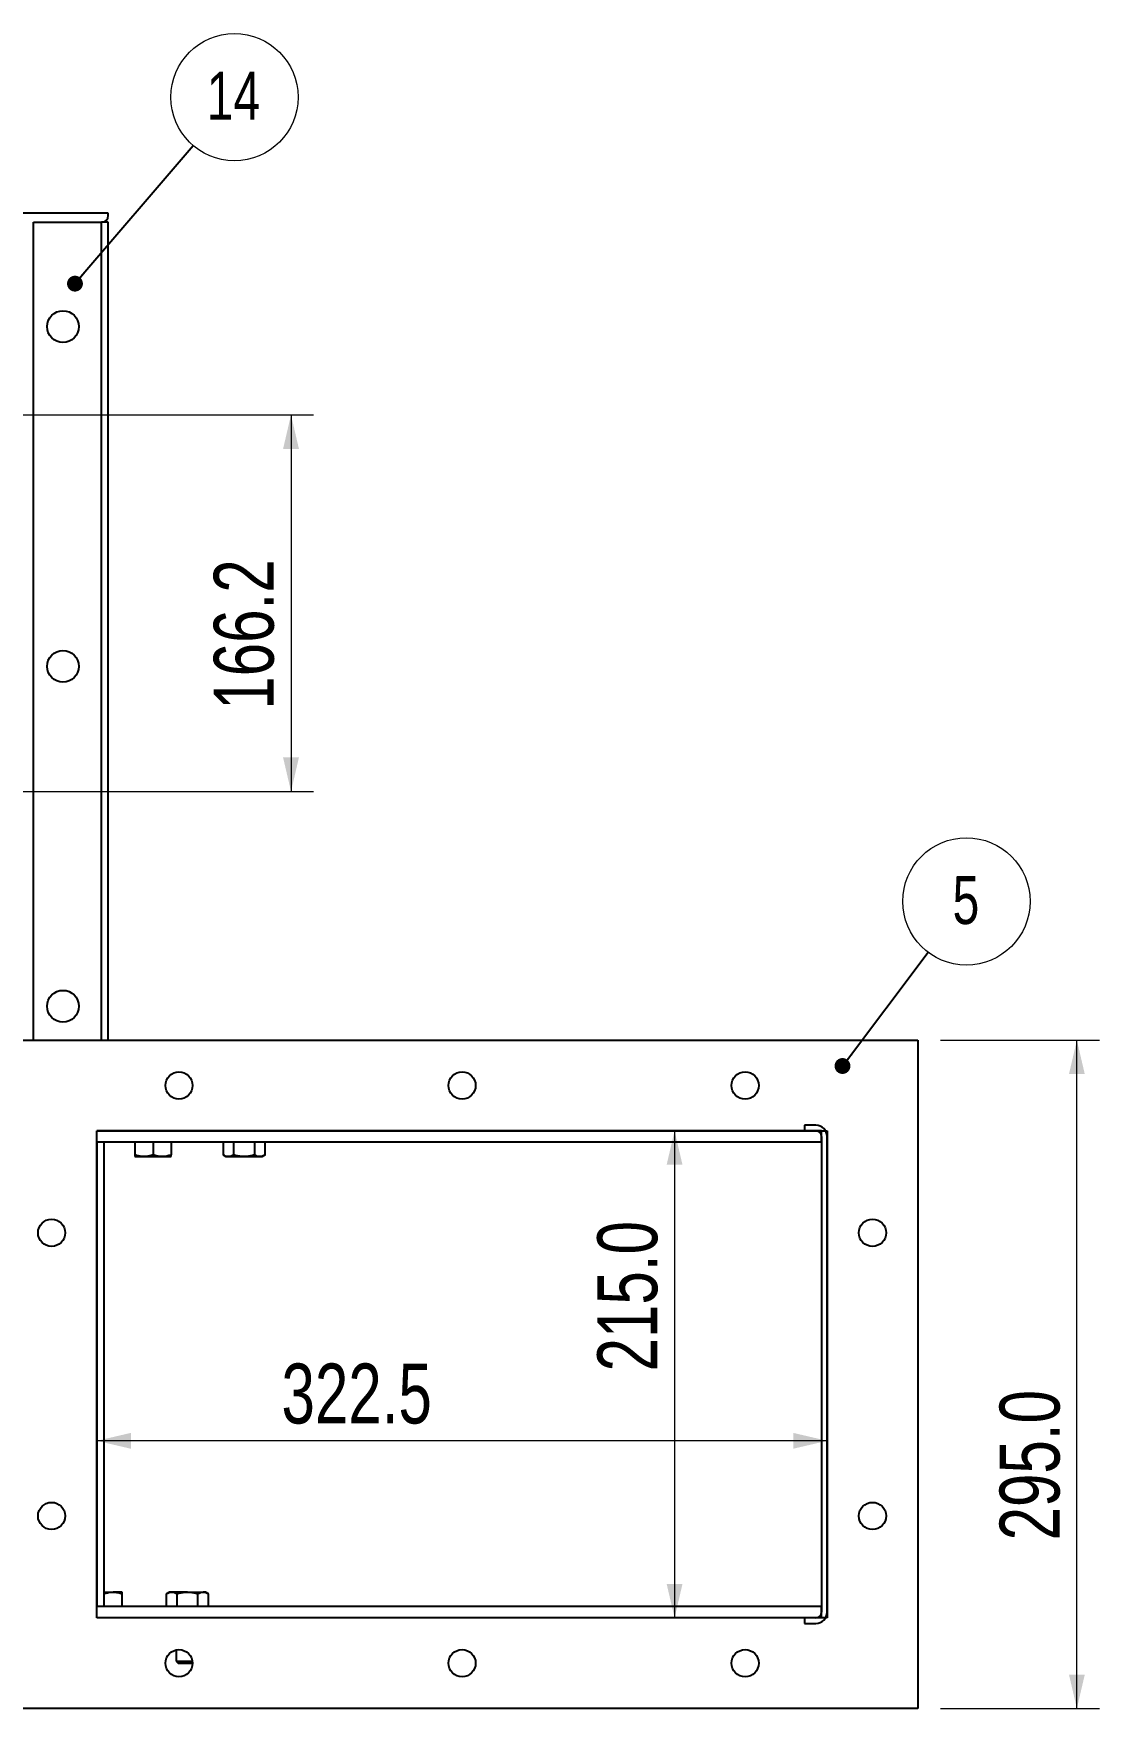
# Paper-space layout 'Sheet2' of a CAD drawing. Header units: millimetres. Extents: x 2 to 418, y 2 to 295.
# Drawn here: x 90.4 to 137.5, y 74.4 to 148.4 of the extents above; entities that cross this region are included whole.
import ezdxf

# ---------------------------------------------------------------- set-up
doc = ezdxf.new("R2010")
doc.units = ezdxf.units.MM
doc.styles.add('SLDTEXTSTYLE0', font='TXT', dxfattribs={"width": 0.75})
doc.dimstyles.new('SLDDIMSTYLE0', dxfattribs={"dimtxt": 2.645833, "dimasz": 1.5, "dimexe": 0, "dimexo": 0.0625, "dimgap": 0.661458, "dimtad": 1, "dimdec": 1, "dimlfac": 10, "dimrnd": 1e-09, "dimzin": 4, "dimdsep": 46, "dimtxsty": 'SLDTEXTSTYLE0', "dimsah": 1, "dimcen": 0.09, "dimadec": 0, "dimazin": 1, "dimtfac": 1, "dimtdec": 1, "dimtofl": 0, "dimtmove": 0, "dimatfit": 3, "dimfxl": 0, "dimfrac": 2, "dimtolj": 1, "dimtzin": 12, "dimarcsym": 0})
doc.dimstyles.new('SLDDIMSTYLE1', dxfattribs={"dimtxt": 0.18, "dimasz": 0.7, "dimexe": 0, "dimexo": 0.0625, "dimgap": 0, "dimtad": 0, "dimtih": 1, "dimtoh": 1, "dimdec": 0, "dimrnd": 1e-09, "dimzin": 0, "dimdsep": 46, "dimtxsty": 'Standard', "dimblk1": 'DOT', "dimblk2": 'DOT', "dimsah": 1, "dimcen": 0.09, "dimadec": 0, "dimazin": 0, "dimtfac": 0.7, "dimtdec": 0, "dimtofl": 0, "dimtmove": 0, "dimatfit": 3, "dimldrblk": 'DOT', "dimfxl": 0, "dimfrac": 2, "dimtolj": 1, "dimtzin": 0, "dimarcsym": 0})
doc.dimstyles.new('SLDDIMSTYLE2', dxfattribs={"dimtxt": 2.645833, "dimasz": 1.5, "dimexe": 0, "dimexo": 0.0625, "dimgap": 0.661458, "dimtad": 1, "dimdec": 1, "dimlfac": 10, "dimrnd": 1e-09, "dimzin": 12, "dimdsep": 46, "dimtxsty": 'SLDTEXTSTYLE0', "dimsah": 1, "dimcen": 0.09, "dimadec": 0, "dimazin": 3, "dimtfac": 1, "dimtdec": 1, "dimtofl": 0, "dimtmove": 0, "dimatfit": 3, "dimfxl": 0, "dimfrac": 2, "dimtolj": 1, "dimtzin": 12, "dimarcsym": 0})
doc.dimstyles.new('SLDDIMSTYLE8', dxfattribs={"dimtxt": 2.645833, "dimasz": 1.5, "dimexe": 0, "dimexo": 0.0625, "dimgap": 0.661458, "dimtad": 1, "dimdec": 1, "dimlfac": 10, "dimrnd": 1e-09, "dimzin": 12, "dimdsep": 46, "dimtxsty": 'SLDTEXTSTYLE0', "dimsah": 1, "dimcen": 0.09, "dimadec": 0, "dimazin": 3, "dimtfac": 1, "dimtdec": 1, "dimtmove": 0, "dimatfit": 0, "dimfxl": 0, "dimfrac": 2, "dimtolj": 1, "dimtzin": 12, "dimarcsym": 0})

# ---------------------------------------------------------------- blocks, each defined once
blk = doc.blocks.new('_D_20')
at = {"color": 7, "linetype": 'Continuous', "lineweight": 18}
for p, q in [((86.704, 131.516), (102.776, 131.516)), ((101.776, 131.516), (101.776, 114.894)), ((86.704, 114.894), (102.776, 114.894))]:
    blk.add_line(p, q, dxfattribs=at)
for points in [[(101.776, 131.516), (101.426, 130.016), (102.126, 130.016)], [(101.776, 114.894), (102.126, 116.394), (101.426, 116.394)]]:
    blk.add_solid(points, dxfattribs=at)
at = {"color": 7, "linetype": 'Continuous', "lineweight": 18, "insert": (98.365, 118.502), "char_height": 2.6458, "attachment_point": 1, "rotation": 90, "style": 'SLDTEXTSTYLE0'}
blk.add_mtext('166.2', dxfattribs=at)
blk = doc.blocks.new('_D_23')
at = {"color": 7, "linetype": 'Continuous', "lineweight": 18}
blk.add_line((118.714, 99.916), (118.714, 78.416), dxfattribs=at)
for points in [[(118.714, 99.916), (118.364, 98.416), (119.064, 98.416)], [(118.714, 78.416), (119.064, 79.916), (118.364, 79.916)]]:
    blk.add_solid(points, dxfattribs=at)
at = {"color": 7, "linetype": 'Continuous', "lineweight": 18, "insert": (115.303, 89.292), "char_height": 2.6458, "attachment_point": 1, "rotation": 90, "style": 'SLDTEXTSTYLE0'}
blk.add_mtext('215.0', dxfattribs=at)
blk = doc.blocks.new('_D_24')
at = {"color": 7, "linetype": 'Continuous', "lineweight": 18}
blk.add_line((125.454, 86.232), (93.204, 86.232), dxfattribs=at)
for points in [[(93.204, 86.232), (94.704, 85.882), (94.704, 86.582)], [(125.454, 86.232), (123.954, 86.582), (123.954, 85.882)]]:
    blk.add_solid(points, dxfattribs=at)
at = {"color": 7, "linetype": 'Continuous', "lineweight": 18, "insert": (101.355, 89.643), "char_height": 2.6458, "attachment_point": 1, "style": 'SLDTEXTSTYLE0'}
blk.add_mtext('322.5', dxfattribs=at)
blk = doc.blocks.new('_D_25')
at = {"color": 7, "linetype": 'Continuous', "lineweight": 18}
for p, q in [((130.454, 103.916), (137.48, 103.916)), ((136.48, 74.416), (136.48, 103.916)), ((130.454, 74.416), (137.48, 74.416))]:
    blk.add_line(p, q, dxfattribs=at)
for points in [[(136.48, 103.916), (136.13, 102.416), (136.83, 102.416)], [(136.48, 74.416), (136.83, 75.916), (136.13, 75.916)]]:
    blk.add_solid(points, dxfattribs=at)
at = {"color": 7, "linetype": 'Continuous', "lineweight": 18, "insert": (133.069, 81.834), "char_height": 2.6458, "attachment_point": 1, "rotation": 90, "style": 'SLDTEXTSTYLE0'}
blk.add_mtext('295.0', dxfattribs=at)
blk = doc.blocks.new('SW_NOTE_33')
at = {"color": 0, "linetype": 'Continuous', "lineweight": 0}
blk.add_circle((1.827, 2.135), 2.81, dxfattribs=at)
at = {"color": 0, "linetype": 'Continuous', "lineweight": 0, "insert": (1.784, 3.254), "char_height": 2.1167, "attachment_point": 2, "style": 'SLDTEXTSTYLE0'}
blk.add_mtext('14', dxfattribs=at)
blk = doc.blocks.new('_DOT')
at = {"color": 0, "linetype": 'ByBlock', "lineweight": -2}
blk.add_line((-0.5, 0), (-1, 0), dxfattribs=at)
at = {"color": 0, "linetype": 'ByBlock', "const_width": 0.5}
blk.add_lwpolyline([(-0.25, 0, 1), (0.25, 0, 1)], format="xyb", close=True, dxfattribs=at)
blk = doc.blocks.new('SW_NOTE_36')
at = {"color": 0, "linetype": 'Continuous', "lineweight": 0}
blk.add_circle((1.691, 2.245), 2.81, dxfattribs=at)
at = {"color": 0, "linetype": 'Continuous', "lineweight": 0, "insert": (1.669, 3.363), "char_height": 2.117, "attachment_point": 2, "style": 'SLDTEXTSTYLE0'}
blk.add_mtext('5', dxfattribs=at)

psp = doc.layouts.new('Sheet2')

# ---------------------------------------------------------------- linework, layer by layer
at = {"color": 7, "linetype": 'Continuous', "lineweight": 25}
for p, q in [((93.704, 140.416), (89.704, 140.416)), ((90.404, 140.016), (93.404, 140.016)), ((93.704, 140.016), (93.404, 140.016)), ((93.704, 140.316), (93.704, 140.416)), ((93.704, 103.916), (93.704, 140.016)), ((89.204, 103.916), (129.454, 103.916)), ((129.454, 103.916), (129.454, 74.416)), ((93.204, 99.916), (125.454, 99.916)), ((93.204, 78.416), (93.204, 99.916)), ((125.204, 99.916), (93.204, 99.916)), ((93.204, 99.416), (93.204, 99.916)), ((124.454, 100.166), (124.454, 99.916)), ((124.954, 100.166), (124.454, 100.166)), ((124.454, 99.916), (124.954, 99.916)), ((125.204, 99.416), (125.204, 99.916)), ((125.454, 99.916), (125.454, 78.416)), ((93.504, 99.416), (93.204, 99.416)), ((93.204, 99.416), (93.204, 78.916)), ((125.204, 99.416), (93.204, 99.416)), ((93.504, 99.416), (93.504, 78.916)), ((94.884, 99.416), (94.884, 98.848)), ((95.684, 99.416), (95.684, 98.848)), ((96.484, 99.416), (96.484, 98.848)), ((98.78, 99.416), (98.78, 98.848)), ((99.242, 99.416), (99.242, 98.848)), ((100.166, 99.416), (100.166, 98.848)), ((100.627, 99.416), (100.627, 98.848)), ((125.204, 99.666), (125.204, 78.666)), ((125.454, 78.666), (125.454, 99.666)), ((94.884, 98.776), (95.284, 98.776)), ((95.284, 98.776), (96.084, 98.776)), ((96.084, 98.776), (96.484, 98.776)), ((98.78, 98.848), (98.904, 98.776)), ((98.904, 98.776), (99.011, 98.776)), ((99.011, 98.776), (99.704, 98.776)), ((99.704, 98.776), (100.396, 98.776)), ((100.396, 98.776), (100.504, 98.776)), ((100.504, 98.776), (100.627, 98.848)), ((93.504, 79.556), (93.919, 79.556)), ((93.519, 78.916), (93.519, 79.485)), ((94.319, 79.556), (93.919, 79.556)), ((94.319, 78.916), (94.319, 79.485)), ((96.404, 79.556), (96.28, 79.485)), ((96.28, 78.916), (96.28, 79.485)), ((96.511, 79.556), (96.404, 79.556)), ((97.204, 79.556), (96.511, 79.556)), ((96.742, 78.916), (96.742, 79.485)), ((97.204, 79.556), (97.896, 79.556)), ((97.666, 78.916), (97.666, 79.485)), ((98.004, 79.556), (97.896, 79.556)), ((98.127, 79.485), (98.004, 79.556)), ((98.127, 78.916), (98.127, 79.485)), ((93.504, 78.916), (93.204, 78.916)), ((93.204, 78.416), (93.204, 78.916)), ((125.204, 78.916), (93.204, 78.916)), ((125.454, 78.416), (93.204, 78.416)), ((125.204, 78.416), (93.204, 78.416)), ((124.454, 78.416), (124.454, 78.166)), ((124.954, 78.416), (124.454, 78.416)), ((125.204, 78.416), (125.204, 78.916)), ((124.454, 78.166), (124.954, 78.166)), ((96.704, 77.003), (96.704, 76.499)), ((96.704, 76.499), (96.786, 76.416)), ((96.704, 76.499), (97.204, 76.499)), ((96.786, 76.416), (97.204, 76.416)), ((97.204, 76.499), (97.423, 76.499)), ((97.204, 76.416), (97.429, 76.416)), ((129.454, 74.416), (89.204, 74.416))]:
    psp.add_line(p, q, dxfattribs=at)
at = {"color": 8, "linetype": 'Continuous', "lineweight": 25}
for p, q in [((90.404, 103.916), (90.404, 140.016)), ((93.404, 103.916), (93.404, 140.016))]:
    psp.add_line(p, q, dxfattribs=at)
at = {"color": 7, "linetype": 'Continuous', "lineweight": 25}
for centre, radius in [((91.704, 135.416), 0.7), ((91.704, 120.416), 0.7), ((91.704, 105.416), 0.7), ((96.829, 101.916), 0.6), ((109.329, 101.916), 0.6), ((121.829, 101.916), 0.6), ((91.204, 95.416), 0.6), ((127.454, 95.416), 0.6), ((91.204, 82.916), 0.6), ((127.454, 82.916), 0.6), ((96.829, 76.416), 0.6), ((109.329, 76.416), 0.6), ((121.829, 76.416), 0.6)]:
    psp.add_circle(centre, radius, dxfattribs=at)
for centre, radius, start, end in [((93.404, 140.316), 0.3, 270, 0), ((124.954, 99.666), 0.5, 0, 90), ((124.954, 99.666), 0.25, 0, 90), ((124.954, 78.666), 0.25, 270, 0), ((124.954, 78.666), 0.5, 270, 0)]:
    psp.add_arc(centre, radius, start, end, dxfattribs=at)
for points, knots in [([(95.284, 98.776), (95.175, 98.786), (95.039, 98.798), (94.909, 98.84), (94.884, 98.848)], [0, 0, 0, 0, 0.811312, 1, 1, 1, 1]), ([(94.884, 98.848), (94.884, 98.828), (94.884, 98.787), (94.884, 98.78), (94.884, 98.776)], [0, 0, 0, 0, 0.495465, 1, 1, 1, 1]), ([(95.684, 98.848), (95.581, 98.818), (95.449, 98.78), (95.313, 98.777), (95.284, 98.776)], [0, 0, 0, 0, 0.785629, 1, 1, 1, 1]), ([(96.084, 98.776), (96.075, 98.776), (96.003, 98.777), (95.868, 98.793), (95.746, 98.829), (95.684, 98.848)], [0, 0, 0, 0, 0.070086, 0.530772, 1, 1, 1, 1]), ([(96.484, 98.848), (96.419, 98.828), (96.288, 98.787), (96.153, 98.78), (96.084, 98.776)], [0, 0, 0, 0, 0.495454, 1, 1, 1, 1]), ([(96.484, 98.776), (96.484, 98.776), (96.484, 98.777), (96.484, 98.793), (96.484, 98.829), (96.484, 98.848)], [0, 0, 0, 0, 0.070084, 0.530783, 1, 1, 1, 1]), ([(99.011, 98.776), (99.005, 98.776), (98.964, 98.777), (98.886, 98.793), (98.815, 98.829), (98.78, 98.848)], [0, 0, 0, 0, 0.070085, 0.530785, 1, 1, 1, 1]), ([(99.242, 98.848), (99.204, 98.828), (99.129, 98.787), (99.05, 98.78), (99.011, 98.776)], [0, 0, 0, 0, 0.495461, 1, 1, 1, 1]), ([(99.704, 98.776), (99.577, 98.786), (99.42, 98.798), (99.27, 98.84), (99.242, 98.848)], [0, 0, 0, 0, 0.811306, 1, 1, 1, 1]), ([(100.166, 98.848), (100.046, 98.818), (99.893, 98.78), (99.737, 98.777), (99.704, 98.776)], [0, 0, 0, 0, 0.785628, 1, 1, 1, 1]), ([(100.396, 98.776), (100.391, 98.776), (100.35, 98.777), (100.271, 98.793), (100.201, 98.829), (100.166, 98.848)], [0, 0, 0, 0, 0.070091, 0.530785, 1, 1, 1, 1]), ([(100.627, 98.848), (100.59, 98.828), (100.514, 98.787), (100.436, 98.78), (100.396, 98.776)], [0, 0, 0, 0, 0.495468, 1, 1, 1, 1]), ([(93.519, 79.485), (93.584, 79.505), (93.715, 79.545), (93.851, 79.553), (93.919, 79.556)], [0, 0, 0, 0, 0.495465, 1, 1, 1, 1]), ([(93.919, 79.556), (93.929, 79.556), (94.001, 79.556), (94.136, 79.54), (94.258, 79.503), (94.319, 79.485)], [0, 0, 0, 0, 0.070086, 0.530774, 1, 1, 1, 1]), ([(94.319, 79.485), (94.319, 79.505), (94.319, 79.545), (94.319, 79.553), (94.319, 79.556)], [0, 0, 0, 0, 0.495458, 1, 1, 1, 1]), ([(96.28, 79.485), (96.317, 79.505), (96.393, 79.545), (96.471, 79.553), (96.511, 79.556)], [0, 0, 0, 0, 0.495461, 1, 1, 1, 1]), ([(96.511, 79.556), (96.516, 79.556), (96.558, 79.556), (96.636, 79.54), (96.706, 79.503), (96.742, 79.485)], [0, 0, 0, 0, 0.070085, 0.530787, 1, 1, 1, 1]), ([(96.742, 79.485), (96.77, 79.493), (96.92, 79.535), (97.077, 79.547), (97.204, 79.556)], [0, 0, 0, 0, 0.188696, 1, 1, 1, 1]), ([(97.204, 79.556), (97.237, 79.556), (97.393, 79.552), (97.546, 79.515), (97.666, 79.485)], [0, 0, 0, 0, 0.214382, 1, 1, 1, 1]), ([(97.666, 79.485), (97.703, 79.505), (97.779, 79.545), (97.857, 79.553), (97.896, 79.556)], [0, 0, 0, 0, 0.495461, 1, 1, 1, 1]), ([(97.896, 79.556), (97.902, 79.556), (97.943, 79.556), (98.022, 79.54), (98.092, 79.503), (98.127, 79.485)], [0, 0, 0, 0, 0.070086, 0.530791, 1, 1, 1, 1])]:
    psp.add_open_spline(points, degree=3, knots=knots, dxfattribs=at)

# ---------------------------------------------------------------- block references
at = {"color": 7, "linetype": 'Continuous', "lineweight": 0}
for name, p in [('SW_NOTE_33', (97.452, 143.406)), ('SW_NOTE_36', (129.911, 107.798))]:
    psp.add_blockref(name, p, dxfattribs=at)

# ---------------------------------------------------------------- dimensions: what is measured, and where the dimension line sits
at = {"color": 7, "linetype": 'Continuous', "lineweight": 18}
for base, p1, p2, dimstyle, picture, middle in [((101.776, 114.894), (85.704, 131.516), (85.704, 114.894), 'SLDDIMSTYLE8', '_D_20', (101.776, 122.899)), ((136.48, 103.916), (129.454, 74.416), (129.454, 103.916), 'SLDDIMSTYLE0', '_D_25', (136.48, 86.232)), ((118.714, 78.416), (125.204, 99.916), (125.204, 78.416), 'SLDDIMSTYLE0', '_D_23', (118.714, 93.689))]:
    dim = psp.add_linear_dim(base=base, p1=p1, p2=p2, angle=90, dimstyle=dimstyle, dxfattribs=at)
    dim.commit()
    dim.dimension.update_dxf_attribs({"geometry": picture, "text_midpoint": middle, "dimtype": 160})
dim = psp.add_linear_dim(base=(93.204, 86.232), p1=(125.454, 78.666), p2=(93.204, 78.916), dimstyle='SLDDIMSTYLE2', dxfattribs=at)
dim.commit()
dim.dimension.update_dxf_attribs({"geometry": '_D_24', "text_midpoint": (105.752, 86.232), "dimtype": 160})

# ---------------------------------------------------------------- leaders
at = {"color": 7, "linetype": 'Continuous', "lineweight": 0}
for points in [[(92.236, 137.31), (97.452, 143.406)], [(126.129, 102.776), (129.911, 107.798)]]:
    psp.add_leader(points, dimstyle='SLDDIMSTYLE1', dxfattribs=at)

doc.saveas('drawing.dxf')
